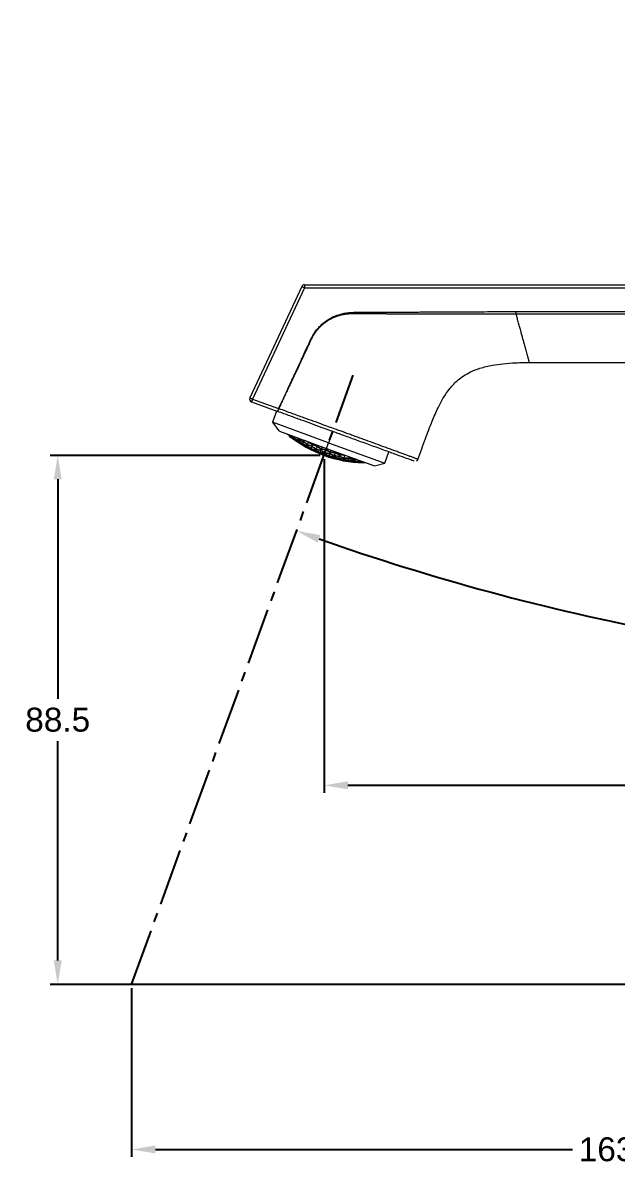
# Model space of a CAD drawing. Header units: millimetres. Extents: x 12315 to 13156, y -87 to 508.
# Drawn here: x 12732.5 to 12831.8, y 137.9 to 329 of the extents above; entities that cross this region are included whole.
import ezdxf

# ---------------------------------------------------------------- set-up
doc = ezdxf.new("R2010")
doc.units = ezdxf.units.MM
doc.linetypes.add('CENTER2', pattern=[28.575, 19.05, -3.175, 3.175, -3.175])
doc.layers.add('DIM_', color=5, linetype='Continuous', lineweight=9)
doc.styles.get("Standard").update_dxf_attribs({"font": 'arial.ttf'})
doc.dimstyles.new('사본(2) STANDARD', dxfattribs={"dimscale": 0, "dimtxt": 4, "dimasz": 4, "dimexe": 1.25, "dimexo": 0.625, "dimgap": 1.5, "dimtad": 3, "dimtih": 1, "dimtoh": 1, "dimdec": 1, "dimzin": 9, "dimdsep": 46, "dimtxsty": 'Standard', "dimcen": 2.5, "dimclrd": 5, "dimclre": 5, "dimclrt": 5, "dimadec": 0, "dimazin": 0, "dimtfac": 1, "dimtdec": 1, "dimtmove": 0, "dimatfit": 3, "dimfxl": 1.25, "dimtfill": 1, "dimtolj": 1, "dimtzin": 0, "dimarcsym": 0})

# ---------------------------------------------------------------- blocks, each defined once
blk = doc.blocks.new('*D4')
at = {"layer": 'Defpoints', "color": 0, "transparency": 16777216}
for p in [(12914.32, 328.96), (12787.79, 270.01), (12822.62, 230.74), (12750.71, 168.15), (12914.32, 158.15)]:
    blk.add_point(p, dxfattribs=at)
at = {"layer": 'DIM_', "color": 5, "lineweight": -2, "transparency": 16777216}
for start, end in [(250.5764, 259.2005), (260.7976, 269.4236)]:
    blk.add_arc((12914.32, 617.66), 397.63, start, end, dxfattribs=at)
at = {"layer": 'DIM_', "color": 5, "transparency": 16777216}
for points in [[(12781.86, 242.03), (12782.31, 243.28), (12778.32, 244)], [(12910.32, 220.71), (12910.32, 219.38), (12914.32, 220.02)]]:
    blk.add_solid(points, dxfattribs=at)
at = {"layer": 'DIM_', "color": 5, "transparency": 16777216, "insert": (12845.27, 226.07), "char_height": 4, "attachment_point": 5, "bg_fill": 3, "box_fill_scale": 1.1, "bg_fill_color": 256, "bg_fill_true_color": 13158600, "bg_fill_transparency": 0}
blk.add_mtext('\\A1;20°', dxfattribs=at)
blk = doc.blocks.new('*D5')
at = {"layer": 'Defpoints', "color": 0, "transparency": 16777216}
for p in [(12738.36, 256.62), (12782.91, 256.62), (12889.82, 168.15)]:
    blk.add_point(p, dxfattribs=at)
at = {"layer": 'DIM_', "color": 5, "lineweight": -2, "transparency": 16777216}
for p, q in [((12782.29, 256.62), (12737.11, 256.62)), ((12738.36, 252.62), (12738.36, 215.93)), ((12738.36, 172.15), (12738.36, 208.84)), ((12889.19, 168.15), (12737.11, 168.15))]:
    blk.add_line(p, q, dxfattribs=at)
at = {"layer": 'DIM_', "color": 5, "transparency": 16777216}
for points in [[(12737.7, 252.62), (12739.03, 252.62), (12738.36, 256.62)], [(12737.7, 172.15), (12739.03, 172.15), (12738.36, 168.15)]]:
    blk.add_solid(points, dxfattribs=at)
at = {"layer": 'DIM_', "color": 5, "transparency": 16777216, "insert": (12738.36, 212.39), "char_height": 4, "attachment_point": 5, "bg_fill": 3, "box_fill_scale": 1.1, "bg_fill_color": 256, "bg_fill_true_color": 13158600, "bg_fill_transparency": 0}
blk.add_mtext('\\A1;88.5', dxfattribs=at)
blk = doc.blocks.new('*D6')
at = {"layer": 'Defpoints', "color": 0, "transparency": 16777216}
for p in [(12782.91, 256.62), (12914.32, 256.62), (12914.32, 201.44)]:
    blk.add_point(p, dxfattribs=at)
at = {"layer": 'DIM_', "color": 5, "lineweight": -2, "transparency": 16777216}
for p, q in [((12782.91, 255.99), (12782.91, 200.19)), ((12914.32, 255.99), (12914.32, 200.19)), ((12786.91, 201.44), (12840.56, 201.44)), ((12910.32, 201.44), (12856.67, 201.44))]:
    blk.add_line(p, q, dxfattribs=at)
at = {"layer": 'DIM_', "color": 5, "transparency": 16777216}
for points in [[(12786.91, 202.11), (12786.91, 200.77), (12782.91, 201.44)], [(12910.32, 202.11), (12910.32, 200.77), (12914.32, 201.44)]]:
    blk.add_solid(points, dxfattribs=at)
at = {"layer": 'DIM_', "color": 5, "transparency": 16777216, "insert": (12848.62, 201.44), "char_height": 4, "attachment_point": 5, "bg_fill": 3, "box_fill_scale": 1.1, "bg_fill_color": 256, "bg_fill_true_color": 13158600, "bg_fill_transparency": 0}
blk.add_mtext('\\A1;131.4', dxfattribs=at)
blk = doc.blocks.new('*D7')
at = {"layer": 'Defpoints', "color": 0, "transparency": 16777216}
for p in [(12750.71, 168.15), (12914.32, 168.89), (12914.32, 140.54)]:
    blk.add_point(p, dxfattribs=at)
at = {"layer": 'DIM_', "color": 5, "lineweight": -2, "transparency": 16777216}
for p, q in [((12914.32, 168.26), (12914.32, 139.29)), ((12750.71, 167.53), (12750.71, 139.29)), ((12754.71, 140.54), (12824.46, 140.54)), ((12910.32, 140.54), (12840.57, 140.54))]:
    blk.add_line(p, q, dxfattribs=at)
at = {"layer": 'DIM_', "color": 5, "transparency": 16777216}
for points in [[(12754.71, 141.2), (12754.71, 139.87), (12750.71, 140.54)], [(12910.32, 141.2), (12910.32, 139.87), (12914.32, 140.54)]]:
    blk.add_solid(points, dxfattribs=at)
at = {"layer": 'DIM_', "color": 5, "transparency": 16777216, "insert": (12832.51, 140.54), "char_height": 4, "attachment_point": 5, "bg_fill": 3, "box_fill_scale": 1.1, "bg_fill_color": 256, "bg_fill_true_color": 13158600, "bg_fill_transparency": 0}
blk.add_mtext('\\A1;163.6', dxfattribs=at)

msp = doc.modelspace()

# ---------------------------------------------------------------- linework, layer by layer
at = {"linetype": 'Continuous', "lineweight": 18}
for p, q in [((12779.18, 284.86), (12770.5, 266.24)), ((12779.64, 285.15), (12914.32, 285.15)), ((12770.78, 265.56), (12775.16, 263.97)), ((12774.97, 264.04), (12774.28, 262.16)), ((12774.28, 262.16), (12775.35, 260.7)), ((12783.68, 258.74), (12774.28, 262.16)), ((12775.44, 260.67), (12775.35, 260.7)), ((12775.44, 260.67), (12783.34, 257.8)), ((12777.1, 259.85), (12777.12, 259.9)), ((12777.1, 259.85), (12777.12, 259.9)), ((12777.24, 260.02), (12777.18, 259.86)), ((12777.85, 259.55), (12777.81, 259.44)), ((12778, 259.74), (12777.92, 259.53)), ((12777.93, 259.35), (12777.98, 259.46)), ((12778.63, 259.1), (12778.55, 258.88)), ((12778.63, 259.33), (12778.57, 259.16)), ((12778.7, 259.08), (12778.76, 259.25)), ((12778.76, 259.46), (12778.71, 259.32)), ((12779.24, 258.62), (12779.2, 258.52)), ((12779.43, 258.94), (12779.31, 258.6)), ((12779.33, 258.44), (12779.37, 258.55)), ((12779.46, 259.23), (12779.38, 259.01)), ((12779.51, 258.93), (12779.59, 259.16)), ((12780.04, 258.24), (12779.96, 258.02)), ((12780.04, 258.46), (12779.98, 258.3)), ((12780.28, 258.91), (12780.12, 258.46)), ((12780.12, 258.23), (12780.18, 258.39)), ((12780.87, 258.14), (12780.75, 257.81)), ((12780.89, 258.43), (12780.81, 258.21)), ((12780.95, 258.13), (12781.03, 258.36)), ((12781.06, 258.63), (12780.99, 258.42)), ((12781.75, 258.16), (12781.58, 257.72)), ((12781.75, 258.38), (12781.7, 258.23)), ((12781.83, 258.17), (12781.89, 258.33)), ((12782.58, 258.07), (12782.46, 257.75)), ((12783.68, 258.74), (12793.08, 255.32)), ((12780.67, 257.82), (12780.63, 257.71)), ((12780.77, 257.65), (12780.81, 257.76)), ((12781.5, 257.51), (12781.42, 257.29)), ((12781.5, 257.72), (12781.44, 257.56)), ((12781.58, 257.49), (12781.64, 257.66)), ((12782.15, 257.14), (12782.11, 257.04)), ((12782.35, 257.46), (12782.23, 257.13)), ((12782.26, 256.98), (12782.3, 257.08)), ((12782.38, 257.74), (12782.3, 257.52)), ((12782.43, 257.46), (12782.51, 257.68)), ((12783.01, 256.89), (12782.93, 256.67)), ((12783.01, 257.1), (12782.95, 256.93)), ((12783.24, 257.54), (12783.08, 257.1)), ((12783.08, 256.88), (12783.14, 257.05)), ((12783.27, 257.82), (12783.19, 257.61)), ((12783.33, 257.56), (12783.41, 257.77)), ((12783.34, 257.8), (12791.33, 254.89)), ((12783.68, 256.58), (12783.64, 256.47)), ((12783.87, 256.91), (12783.75, 256.58)), ((12783.79, 256.43), (12783.83, 256.53)), ((12783.89, 257.18), (12783.81, 256.96)), ((12783.96, 256.91), (12784.04, 257.14)), ((12784.1, 257.52), (12783.98, 257.19)), ((12784.56, 256.39), (12784.48, 256.17)), ((12784.54, 256.6), (12784.49, 256.44)), ((12784.79, 257.05), (12784.63, 256.61)), ((12784.64, 256.39), (12784.7, 256.56)), ((12784.79, 257.27), (12784.73, 257.11)), ((12784.88, 257.07), (12784.93, 257.22)), ((12785.25, 256.14), (12785.21, 256.03)), ((12785.45, 256.47), (12785.33, 256.14)), ((12785.36, 255.99), (12785.4, 256.1)), ((12785.46, 256.74), (12785.38, 256.52)), ((12785.54, 256.48), (12785.62, 256.71)), ((12785.62, 256.97), (12785.55, 256.76)), ((12786.15, 256.02), (12786.07, 255.8)), ((12786.15, 256.22), (12786.09, 256.05)), ((12786.39, 256.68), (12786.23, 256.23)), ((12786.23, 256.02), (12786.29, 256.19)), ((12787.07, 256.16), (12786.95, 255.83)), ((12787.09, 256.43), (12787, 256.2)), ((12787.15, 256.18), (12787.24, 256.4)), ((12787.92, 256.13), (12787.87, 255.98)), ((12793.08, 255.32), (12793.76, 257.2)), ((12786.86, 255.82), (12786.82, 255.71)), ((12786.97, 255.69), (12787.01, 255.8)), ((12787.78, 255.77), (12787.7, 255.54)), ((12787.78, 255.96), (12787.72, 255.8)), ((12787.87, 255.78), (12787.93, 255.95)), ((12788.51, 255.63), (12788.47, 255.51)), ((12788.68, 255.85), (12788.6, 255.64)), ((12788.63, 255.5), (12788.67, 255.61)), ((12789.44, 255.58), (12789.38, 255.42)), ((12789.46, 255.41), (12789.44, 255.36)), ((12791.33, 254.89), (12793.08, 255.32))]:
    msp.add_line(p, q, dxfattribs=at)
at = {"linetype": 'Continuous', "lineweight": 13}
for p, q in [((12779.63, 284.65), (12770.95, 266.03)), ((12779.63, 284.65), (12914.32, 284.65)), ((12815.03, 280.29), (12872.5, 280.29)), ((12770.95, 266.03), (12775.32, 264.44)), ((12784.37, 260.62), (12783.68, 258.74)), ((12783.34, 257.8), (12783.68, 258.74))]:
    msp.add_line(p, q, dxfattribs=at)
at = {"color": 1, "linetype": 'CENTER2', "ltscale": 0.5}
msp.add_line((12750.71, 168.15), (12787.79, 270.01), dxfattribs=at)
at = {"linetype": 'Continuous', "lineweight": 18}
for centre, radius, start, end in [((12779.64, 284.65), 0.5, 90, 155), ((12770.95, 266.03), 0.5, 155, 250), ((12790.11, 276.39), 21.04, 231.8211, 268.1844), ((12790.11, 276.39), 20.99, 231.7733, 232.7598), ((12790.11, 276.39), 20.99, 235.7953, 237.3451), ((12790.11, 276.39), 20.99, 240.3234, 241.8493), ((12790.11, 276.39), 20.99, 244.7912, 246.2652), ((12790.11, 276.39), 20.99, 249.2652, 250.7348), ((12790.11, 276.39), 20.99, 253.7348, 255.2088), ((12790.11, 276.39), 20.99, 258.1507, 259.6489), ((12790.11, 276.39), 20.99, 262.6549, 264.1766), ((12790.11, 276.39), 20.99, 267.2402, 268.2322)]:
    msp.add_arc(centre, radius, start, end, dxfattribs=at)
at = {"linetype": 'Continuous', "lineweight": 13}
for centre, major_axis, ratio, start_param, end_param in [((12779.64, 284.65), (-0.453, 0.211), 0.002877, 0, 1.564627), ((12779.64, 284.65), (0, -0.5), 0.006807, 3.141593, 4.712389), ((12770.95, 266.03), (0.453, -0.211), 0.002877, 3.141593, 4.70622), ((12770.95, 266.03), (-0.171, -0.47), 0.006396, 4.714717, 6.283185), ((12775.33, 264.44), (0.171, 0.47), 0.006396, 1.573125, 3.141592)]:
    msp.add_ellipse(centre, major_axis=major_axis, ratio=ratio, start_param=start_param, end_param=end_param, dxfattribs=at)
at = {"linetype": 'Continuous', "lineweight": 18}
for centre, major_axis, ratio, start_param, end_param in [((12775.33, 264.44), (-0.171, -0.47), 0.090479, 6.283183, 7.843309), ((12775.33, 264.44), (0.453, -0.211), 0.002869, 4.706243, 4.803598), ((12789.31, 276.68), (7.19, 19.74), 0.866025, 2.798859, 2.821821), ((12789.31, 276.68), (7.19, 19.74), 0.866025, 2.798826, 2.821847), ((12789.38, 276.66), (-7.19, -19.75), 0.866025, 5.938953, 5.963414), ((12787.78, 277.24), (7.01, 19.25), 0.866025, 2.912943, 2.955344), ((12790.07, 276.4), (7.21, 19.81), 0.866025, 2.789928, 2.822713), ((12790.14, 276.38), (-7.21, -19.81), 0.866025, 5.931519, 5.964482), ((12787.85, 277.21), (-7.02, -19.29), 0.866025, 6.066539, 6.097264), ((12789.69, 276.54), (7.2, 19.79), 0.866025, 2.850053, 2.88055), ((12787.4, 277.37), (6.93, 19.05), 0.866025, 2.981087, 3.023423), ((12789.76, 276.52), (-7.2, -19.79), 0.866025, 5.991868, 6.033747), ((12787.47, 277.35), (-6.95, -19.09), 0.866025, 6.12295, 6.165196), ((12790.83, 276.13), (7.19, 19.75), 0.866025, 2.797322, 2.822003), ((12790.9, 276.1), (-7.19, -19.74), 0.866025, 5.940451, 5.963414), ((12788.17, 277.1), (7.07, 19.42), 0.866025, 2.984092, 3.02561), ((12790.45, 276.27), (7.2, 19.79), 0.866025, 2.850281, 2.892158), ((12790.52, 276.24), (-7.2, -19.79), 0.866025, 5.991791, 6.033682), ((12787.02, 277.51), (6.85, 18.82), 0.866025, 3.049816, 3.092366), ((12787.09, 277.49), (-6.87, -18.87), 0.866025, 6.191566, 6.234013), ((12788.23, 277.07), (-7.08, -19.45), 0.866025, 6.137393, 6.167503), ((12790.07, 276.4), (7.21, 19.81), 0.866025, 2.919248, 2.949204), ((12787.78, 277.24), (7.01, 19.25), 0.866025, 3.051822, 3.093411), ((12790.14, 276.38), (-7.21, -19.81), 0.866025, 6.060981, 6.102147), ((12787.85, 277.21), (-7.02, -19.29), 0.866025, 6.193571, 6.235087), ((12791.21, 275.99), (7.16, 19.68), 0.866025, 2.848575, 2.890709), ((12791.29, 275.96), (-7.16, -19.66), 0.866025, 5.989552, 6.031731), ((12786.71, 277.63), (-6.77, -18.6), 0.866025, 6.261713, 6.304658), ((12788.55, 276.96), (7.12, 19.56), 0.866025, 3.053226, 3.094163), ((12790.83, 276.13), (7.19, 19.75), 0.866025, 2.918782, 2.960063), ((12787.4, 277.38), (6.93, 19.05), 0.866025, 3.120627, 3.162559), ((12790.91, 276.1), (-7.19, -19.74), 0.866025, 6.059903, 6.101213), ((12787.47, 277.35), (-6.95, -19.09), 0.866025, 6.262263, 6.304108), ((12791.98, 275.71), (7.08, 19.45), 0.866025, 2.844597, 2.887282), ((12792.05, 275.68), (-7.07, -19.42), 0.866025, 5.986562, 6.029303), ((12791.6, 275.85), (7.13, 19.58), 0.866025, 2.916439, 2.958104), ((12791.67, 275.82), (-7.12, -19.56), 0.866025, 6.058169, 6.099879), ((12787.02, 277.51), (6.85, 18.82), 0.866025, 3.190937, 3.233487), ((12787.09, 277.49), (-6.87, -18.86), 0.866025, 0.049032, 0.091482), ((12792.36, 275.57), (7.02, 19.29), 0.866025, 2.913347, 2.955672), ((12792.43, 275.54), (-7.01, -19.25), 0.866025, 6.054536, 6.096937), ((12788.61, 276.93), (-7.13, -19.58), 0.866025, 6.206236, 6.235946), ((12790.45, 276.26), (7.2, 19.79), 0.866025, 2.987025, 3.016646), ((12788.16, 277.1), (7.07, 19.42), 0.866025, 3.121025, 3.16216), ((12790.53, 276.24), (-7.2, -19.79), 0.866025, 6.12838, 6.169116), ((12788.23, 277.07), (-7.08, -19.45), 0.866025, 6.262647, 6.303724), ((12788.92, 276.82), (7.16, 19.66), 0.866025, 3.121281, 3.161905), ((12791.22, 275.99), (7.16, 19.68), 0.866025, 2.985936, 3.026898), ((12787.78, 277.24), (7.01, 19.25), 0.866025, 3.189636, 3.231227), ((12791.29, 275.96), (-7.16, -19.66), 0.866025, 6.127785, 6.16878), ((12787.85, 277.21), (-7.02, -19.29), 0.866025, 0.04796, 0.089478), ((12788.99, 276.8), (-7.16, -19.68), 0.866025, 6.273213, 6.30348), ((12790.84, 276.12), (7.19, 19.75), 0.866025, 3.05385, 3.084086), ((12788.54, 276.96), (7.12, 19.56), 0.866025, 3.188885, 3.229823), ((12790.91, 276.1), (-7.19, -19.74), 0.866025, 6.195776, 6.236332), ((12788.61, 276.93), (-7.13, -19.58), 0.866025, 0.04724, 0.088131), ((12791.98, 275.71), (7.08, 19.45), 0.866025, 2.984451, 3.02591), ((12792.05, 275.68), (-7.07, -19.42), 0.866025, 6.125684, 6.167202), ((12787.4, 277.38), (6.93, 19.05), 0.866025, 3.259692, 3.30203), ((12787.47, 277.35), (-6.95, -19.09), 0.866025, 0.117568, 0.159815), ((12789.31, 276.68), (7.19, 19.74), 0.866025, 3.188446, 3.229002), ((12791.6, 275.85), (7.13, 19.58), 0.866025, 3.053461, 3.094353), ((12788.16, 277.1), (7.07, 19.42), 0.866025, 3.257159, 3.298677), ((12791.67, 275.82), (-7.12, -19.56), 0.866025, 6.194819, 6.235755), ((12788.23, 277.07), (-7.08, -19.45), 0.866025, 0.115401, 0.156859), ((12789.38, 276.66), (-7.19, -19.75), 0.866025, 0.057507, 0.087743), ((12792.74, 275.43), (6.95, 19.09), 0.866025, 2.981357, 3.023604), ((12792.81, 275.41), (-6.93, -19.05), 0.866025, 6.12268, 6.165015), ((12791.22, 275.98), (7.16, 19.68), 0.866025, 3.121298, 3.151565), ((12788.93, 276.82), (7.16, 19.66), 0.866025, 3.25572, 3.296713), ((12791.29, 275.96), (-7.16, -19.66), 0.866025, 6.262873, 6.303497), ((12789, 276.8), (-7.16, -19.68), 0.866025, 0.114694, 0.155656), ((12792.36, 275.57), (7.02, 19.29), 0.866025, 3.051979, 3.093494), ((12792.43, 275.55), (-7.01, -19.25), 0.866025, 6.193415, 6.235003), ((12787.78, 277.24), (7.01, 19.25), 0.866025, 3.327584, 3.369982), ((12787.85, 277.21), (-7.02, -19.29), 0.866025, 0.185635, 0.227957), ((12789.69, 276.54), (7.2, 19.79), 0.866025, 3.255662, 3.296398), ((12791.98, 275.71), (7.08, 19.45), 0.866025, 3.121054, 3.162131), ((12788.54, 276.96), (7.12, 19.56), 0.866025, 3.324617, 3.366325), ((12792.05, 275.68), (-7.07, -19.42), 0.866025, 6.262618, 6.303753), ((12788.61, 276.93), (-7.13, -19.58), 0.866025, 0.183489, 0.225154), ((12789.76, 276.52), (-7.2, -19.79), 0.866025, 0.124947, 0.154568), ((12793.12, 275.29), (6.87, 18.87), 0.866025, 3.049974, 3.09242), ((12793.19, 275.27), (-6.85, -18.82), 0.866025, 6.191409, 6.233959), ((12789.31, 276.68), (7.19, 19.74), 0.866025, 3.323565, 3.364875), ((12789.38, 276.66), (-7.19, -19.75), 0.866025, 0.181672, 0.222955), ((12792.75, 275.43), (6.95, 19.09), 0.866025, 3.12067, 3.162515), ((12792.82, 275.4), (-6.93, -19.05), 0.866025, 6.262219, 6.304151), ((12788.16, 277.1), (7.07, 19.42), 0.866025, 3.395614, 3.438357), ((12788.23, 277.07), (-7.08, -19.45), 0.866025, 0.25431, 0.296996), ((12792.36, 275.57), (7.02, 19.29), 0.866025, 3.189553, 3.231071), ((12788.93, 276.82), (7.16, 19.66), 0.866025, 3.393047, 3.435226), ((12792.43, 275.54), (-7.01, -19.25), 0.866025, 0.048044, 0.089634), ((12789, 276.79), (-7.16, -19.68), 0.866025, 0.251032, 0.29317), ((12793.51, 275.15), (6.77, 18.6), 0.866025, 3.12012, 3.163065), ((12793.12, 275.29), (6.87, 18.86), 0.866025, 3.190625, 3.233075), ((12793.19, 275.27), (-6.85, -18.82), 0.866025, 0.049345, 0.091894), ((12791.6, 275.85), (7.13, 19.58), 0.866025, 3.188832, 3.218542), ((12791.67, 275.82), (-7.12, -19.56), 0.866025, 0.047293, 0.088231), ((12790.07, 276.4), (7.21, 19.81), 0.866025, 3.32277, 3.363938), ((12790.14, 276.38), (-7.21, -19.81), 0.866025, 0.19197, 0.222205), ((12791.98, 275.71), (7.08, 19.45), 0.866025, 3.256994, 3.287385), ((12789.69, 276.54), (7.2, 19.79), 0.866025, 3.39124, 3.433133), ((12792.05, 275.68), (-7.07, -19.42), 0.866025, 0.115567, 0.157084), ((12789.76, 276.52), (-7.2, -19.79), 0.866025, 0.249439, 0.291317), ((12790.45, 276.27), (7.2, 19.79), 0.866025, 3.391027, 3.432905), ((12792.74, 275.43), (6.95, 19.09), 0.866025, 3.25916, 3.301407), ((12789.31, 276.68), (7.19, 19.74), 0.866025, 3.461338, 3.484359), ((12792.81, 275.41), (-6.93, -19.05), 0.866025, 0.118099, 0.160437), ((12789.38, 276.66), (-7.19, -19.75), 0.866025, 0.319771, 0.344233), ((12790.52, 276.24), (-7.2, -19.79), 0.866025, 0.260615, 0.291394), ((12792.36, 275.57), (7.02, 19.29), 0.866025, 3.327228, 3.358239), ((12790.07, 276.4), (7.21, 19.81), 0.866025, 3.460473, 3.493257), ((12792.43, 275.54), (-7.01, -19.25), 0.866025, 0.185991, 0.22839), ((12790.14, 276.38), (-7.21, -19.81), 0.866025, 0.318703, 0.351666), ((12790.83, 276.13), (7.19, 19.75), 0.866025, 3.461182, 3.485864), ((12790.9, 276.1), (-7.19, -19.74), 0.866025, 0.319772, 0.342734)]:
    msp.add_ellipse(centre, major_axis=major_axis, ratio=ratio, start_param=start_param, end_param=end_param, dxfattribs=at)
for points, degree in [([(12775.32, 264.44), (12775.53, 264.88), (12775.95, 265.77), (12776.62, 267.23), (12777.25, 268.59), (12777.82, 269.8), (12778.32, 270.87), (12778.76, 271.83), (12779.16, 272.71), (12779.53, 273.5), (12779.87, 274.21), (12780.16, 274.85), (12780.42, 275.42), (12780.67, 275.96), (12780.94, 276.52), (12781.31, 277.13), (12781.78, 277.76), (12782.3, 278.31), (12782.81, 278.78), (12783.32, 279.16), (12783.81, 279.47), (12784.28, 279.72), (12784.72, 279.93), (12785.14, 280.09), (12785.53, 280.21), (12785.9, 280.32), (12786.28, 280.4), (12786.66, 280.47), (12787.05, 280.51), (12787.44, 280.54), (12787.81, 280.55), (12788.2, 280.55), (12788.62, 280.55), (12789.06, 280.55), (12789.54, 280.55), (12790.06, 280.56), (12790.64, 280.56), (12791.27, 280.56), (12791.96, 280.57), (12792.71, 280.57), (12793.52, 280.57), (12794.4, 280.58), (12795.35, 280.58), (12796.37, 280.59), (12797.48, 280.6), (12798.68, 280.6), (12799.97, 280.61), (12801.36, 280.62), (12802.86, 280.62), (12804.5, 280.63), (12806.26, 280.64), (12808.18, 280.65), (12810.26, 280.66), (12812.49, 280.66), (12814.16, 280.67), (12815.03, 280.67)], 3), ([(12817.27, 272.15), (12865.34, 272.15)], 1)]:
    msp.add_open_spline(points, degree=degree, dxfattribs=at)
at = {"linetype": 'Continuous', "lineweight": 13}
for points, knots in [([(12775.37, 264.42), (12775.43, 264.56), (12775.56, 264.83), (12775.76, 265.25), (12775.95, 265.66), (12776.14, 266.06), (12776.32, 266.46), (12776.51, 266.86), (12776.69, 267.25), (12776.87, 267.63), (12777.05, 268.01), (12777.22, 268.39), (12777.4, 268.76), (12777.57, 269.13), (12777.74, 269.49), (12777.91, 269.84), (12778.07, 270.19), (12778.24, 270.54), (12778.4, 270.88), (12778.56, 271.22), (12778.71, 271.56), (12778.87, 271.89), (12779.02, 272.21), (12779.16, 272.53), (12779.31, 272.85), (12779.45, 273.16), (12779.6, 273.46), (12779.74, 273.76), (12779.88, 274.05), (12780.02, 274.34), (12780.15, 274.63), (12780.28, 274.91), (12780.41, 275.19), (12780.53, 275.46), (12780.66, 275.73), (12780.78, 275.99), (12780.91, 276.25), (12781.04, 276.49), (12781.17, 276.73), (12781.31, 276.96), (12781.46, 277.17), (12781.61, 277.38), (12781.77, 277.58), (12781.93, 277.77), (12782.09, 277.95), (12782.25, 278.12), (12782.41, 278.28), (12782.58, 278.43), (12782.75, 278.58), (12782.91, 278.71), (12783.08, 278.84), (12783.24, 278.97), (12783.41, 279.08), (12783.57, 279.19), (12783.73, 279.29), (12783.89, 279.38), (12784.04, 279.46), (12784.2, 279.54), (12784.35, 279.62), (12784.5, 279.69), (12784.64, 279.75), (12784.78, 279.81), (12784.92, 279.86), (12785.05, 279.91), (12785.18, 279.96), (12785.31, 280), (12785.43, 280.04), (12785.55, 280.07), (12785.66, 280.1), (12785.77, 280.13), (12785.87, 280.16), (12785.97, 280.18), (12786.06, 280.2), (12786.15, 280.22), (12786.24, 280.23), (12786.32, 280.25), (12786.39, 280.26), (12786.46, 280.27), (12786.52, 280.28), (12786.58, 280.29), (12786.64, 280.29), (12786.69, 280.3), (12786.73, 280.3), (12786.77, 280.31), (12786.8, 280.31), (12786.83, 280.31), (12786.85, 280.32), (12786.94, 280.32), (12787.09, 280.33), (12787.3, 280.34), (12787.52, 280.35), (12787.73, 280.35), (12787.95, 280.35), (12788.16, 280.34), (12788.38, 280.34), (12788.59, 280.34), (12788.81, 280.34), (12789.03, 280.34), (12789.24, 280.34), (12789.46, 280.34), (12789.68, 280.34), (12789.89, 280.34), (12790.11, 280.34), (12790.33, 280.34), (12790.54, 280.33), (12790.76, 280.33), (12790.98, 280.33), (12791.19, 280.33), (12791.41, 280.33), (12791.63, 280.33), (12791.84, 280.33), (12792.06, 280.33), (12792.28, 280.33), (12792.5, 280.33), (12792.71, 280.33), (12792.93, 280.33), (12793.15, 280.33), (12793.36, 280.32), (12793.58, 280.32), (12793.8, 280.32), (12794.01, 280.32), (12794.23, 280.32), (12794.45, 280.32), (12794.66, 280.32), (12794.88, 280.32), (12795.1, 280.32), (12795.31, 280.32), (12795.53, 280.32), (12795.75, 280.32), (12795.96, 280.32), (12796.18, 280.32), (12796.4, 280.32), (12796.61, 280.31), (12796.83, 280.31), (12797.05, 280.31), (12797.26, 280.31), (12797.48, 280.31), (12797.7, 280.31), (12797.91, 280.31), (12798.13, 280.31), (12798.35, 280.31), (12798.56, 280.31), (12798.78, 280.31), (12799, 280.31), (12799.21, 280.31), (12799.43, 280.31), (12799.65, 280.31), (12799.86, 280.31), (12800.08, 280.3), (12800.3, 280.3), (12800.51, 280.3), (12800.73, 280.3), (12800.95, 280.3), (12801.16, 280.3), (12801.38, 280.3), (12801.6, 280.3), (12801.81, 280.3), (12802.03, 280.3), (12802.25, 280.3), (12802.46, 280.3), (12802.68, 280.3), (12802.9, 280.3), (12803.11, 280.3), (12803.33, 280.3), (12803.55, 280.3), (12803.76, 280.3), (12803.98, 280.3), (12804.2, 280.3), (12804.41, 280.3), (12804.63, 280.3), (12804.85, 280.3), (12805.06, 280.3), (12805.28, 280.3), (12805.5, 280.3), (12805.71, 280.3), (12805.93, 280.3), (12806.15, 280.3), (12806.36, 280.3), (12806.58, 280.3), (12806.8, 280.3), (12807.01, 280.29), (12807.23, 280.29), (12807.45, 280.29), (12807.66, 280.29), (12807.88, 280.29), (12808.1, 280.29), (12808.31, 280.29), (12808.53, 280.29), (12808.75, 280.29), (12808.96, 280.29), (12809.18, 280.29), (12809.4, 280.29), (12809.61, 280.29), (12809.83, 280.29), (12810.05, 280.29), (12810.26, 280.29), (12810.48, 280.29), (12810.7, 280.29), (12810.91, 280.29), (12811.13, 280.29), (12811.35, 280.29), (12811.56, 280.29), (12811.78, 280.29), (12812, 280.29), (12812.21, 280.29), (12812.43, 280.29), (12812.65, 280.29), (12812.86, 280.29), (12813.08, 280.29), (12813.3, 280.29), (12813.51, 280.29), (12813.73, 280.29), (12813.95, 280.29), (12814.16, 280.29), (12814.38, 280.29), (12814.6, 280.29), (12814.81, 280.29), (12814.96, 280.29), (12815.03, 280.29)], [0, 0, 0, 0, 0.009473, 0.01884, 0.0281, 0.037253, 0.046299, 0.055239, 0.064071, 0.072796, 0.081414, 0.089925, 0.098329, 0.106626, 0.114817, 0.1229, 0.130878, 0.138748, 0.146513, 0.154171, 0.161722, 0.169166, 0.176502, 0.183731, 0.190851, 0.197863, 0.204768, 0.211567, 0.218262, 0.224852, 0.231338, 0.237718, 0.243989, 0.250148, 0.256192, 0.26212, 0.267932, 0.273631, 0.279218, 0.284695, 0.290066, 0.29533, 0.300488, 0.30554, 0.310487, 0.315327, 0.32006, 0.324687, 0.329207, 0.333619, 0.337925, 0.342124, 0.346216, 0.350201, 0.354079, 0.357851, 0.361516, 0.365074, 0.368527, 0.371873, 0.375113, 0.378247, 0.381275, 0.384197, 0.387014, 0.389724, 0.392328, 0.394826, 0.397218, 0.399503, 0.401682, 0.403755, 0.405721, 0.407582, 0.409336, 0.410984, 0.412526, 0.413962, 0.415293, 0.416518, 0.417638, 0.418652, 0.41956, 0.420364, 0.421062, 0.421654, 0.422142, 0.422524, 0.426901, 0.431281, 0.435668, 0.440067, 0.44448, 0.448908, 0.453347, 0.457793, 0.46224, 0.466688, 0.471135, 0.475582, 0.480027, 0.484472, 0.488917, 0.493361, 0.497804, 0.502248, 0.506691, 0.511135, 0.515578, 0.520023, 0.524467, 0.528912, 0.533357, 0.537802, 0.542247, 0.546692, 0.551137, 0.555581, 0.560026, 0.56447, 0.568915, 0.573359, 0.577803, 0.582247, 0.586691, 0.591135, 0.595579, 0.600023, 0.604467, 0.608912, 0.613356, 0.6178, 0.622244, 0.626689, 0.631133, 0.635578, 0.640022, 0.644466, 0.648911, 0.653355, 0.6578, 0.662245, 0.666689, 0.671134, 0.675578, 0.680023, 0.684467, 0.688912, 0.693356, 0.6978, 0.702245, 0.706689, 0.711134, 0.715578, 0.720022, 0.724467, 0.728911, 0.733355, 0.737799, 0.742244, 0.746688, 0.751132, 0.755576, 0.76002, 0.764464, 0.768908, 0.773352, 0.777797, 0.782241, 0.786685, 0.791129, 0.795573, 0.800017, 0.804461, 0.808905, 0.813349, 0.817793, 0.822237, 0.826681, 0.831125, 0.83557, 0.840014, 0.844458, 0.848902, 0.853346, 0.85779, 0.862234, 0.866678, 0.871122, 0.875567, 0.880011, 0.884455, 0.888899, 0.893343, 0.897787, 0.902231, 0.906675, 0.91112, 0.915564, 0.920008, 0.924452, 0.928896, 0.93334, 0.937784, 0.942228, 0.946672, 0.951116, 0.95556, 0.960004, 0.964448, 0.968892, 0.973336, 0.97778, 0.982224, 0.986668, 0.991112, 0.995556, 1, 1, 1, 1]), ([(12815.03, 280.29), (12815.03, 280.29), (12815.03, 280.3), (12815.03, 280.31), (12815.03, 280.31), (12815.03, 280.32), (12815.03, 280.33), (12815.03, 280.34), (12815.03, 280.35), (12815.03, 280.36), (12815.04, 280.36), (12815.04, 280.37), (12815.04, 280.38), (12815.04, 280.39), (12815.04, 280.4), (12815.04, 280.41), (12815.04, 280.42), (12815.04, 280.43), (12815.04, 280.44), (12815.04, 280.45), (12815.04, 280.46), (12815.04, 280.48), (12815.04, 280.49), (12815.04, 280.51), (12815.04, 280.53), (12815.04, 280.55), (12815.04, 280.57), (12815.04, 280.59), (12815.04, 280.61), (12815.03, 280.63), (12815.03, 280.65), (12815.03, 280.66), (12815.03, 280.67)], [0, 0, 0, 0, 0.026169, 0.052389, 0.078654, 0.104959, 0.131295, 0.157657, 0.184037, 0.210429, 0.236826, 0.263221, 0.289607, 0.315978, 0.342326, 0.368645, 0.394929, 0.421169, 0.44736, 0.473496, 0.499569, 0.539365, 0.58042, 0.622704, 0.666182, 0.710815, 0.756559, 0.803363, 0.851172, 0.899926, 0.949559, 1, 1, 1, 1])]:
    msp.add_open_spline(points, degree=3, knots=knots, dxfattribs=at)
for points in [[(12815.03, 280.67), (12824.33, 280.67), (12843.21, 280.67), (12862.64, 280.67), (12872.5, 280.67)], [(12817.27, 272.15), (12817.27, 272.15), (12817.27, 272.17), (12817.26, 272.21)]]:
    msp.add_open_spline(points, degree=3, dxfattribs=at)
at = {"linetype": 'Continuous', "lineweight": 18}
for points, knots in [([(12817.26, 272.21), (12817.24, 272.26), (12817.22, 272.36), (12817.16, 272.56), (12817.14, 272.64), (12817.09, 272.81), (12817.07, 272.91), (12817.01, 273.12), (12816.97, 273.24), (12816.91, 273.49), (12816.87, 273.63), (12816.79, 273.92), (12816.75, 274.08), (12816.65, 274.41), (12816.61, 274.59), (12816.51, 274.95), (12816.45, 275.14), (12816.35, 275.54), (12816.29, 275.74), (12816.17, 276.17), (12816.11, 276.39), (12815.99, 276.83), (12815.93, 277.06), (12815.8, 277.53), (12815.73, 277.77), (12815.6, 278.26), (12815.53, 278.5), (12815.39, 279), (12815.32, 279.26), (12815.18, 279.77), (12815.1, 280.03), (12815.03, 280.29)], [0, 0, 0, 0, 0.125, 0.125, 0.1875, 0.1875, 0.25, 0.25, 0.3125, 0.3125, 0.375, 0.375, 0.4375, 0.4375, 0.5, 0.5, 0.5625, 0.5625, 0.625, 0.625, 0.6875, 0.6875, 0.75, 0.75, 0.8125, 0.8125, 0.875, 0.875, 0.9375, 0.9375, 1, 1, 1, 1]), ([(12798.63, 255.96), (12799.04, 257.12), (12799.82, 259.25), (12800.9, 262.15), (12801.9, 264.47), (12802.87, 266.3), (12803.96, 267.89), (12805.1, 269.08), (12806.31, 269.98), (12807.51, 270.65), (12809.13, 271.28), (12810.95, 271.7), (12812.94, 271.98), (12815.1, 272.13), (12816.66, 272.16), (12817.52, 272.15)], [0, 0, 0, 0, 0.132581, 0.245338, 0.333415, 0.404855, 0.468523, 0.541539, 0.58125, 0.629896, 0.690321, 0.767236, 0.83096, 0.907544, 1, 1, 1, 1]), ([(12797.99, 255.66), (12797.99, 255.66), (12797.97, 255.67), (12797.71, 255.76), (12796.82, 256.08), (12795.32, 256.63), (12793.24, 257.39), (12790.9, 258.24), (12788.62, 259.07), (12786.48, 259.85), (12784.47, 260.58), (12782.6, 261.26), (12780.84, 261.9), (12779.1, 262.53), (12777.25, 263.21), (12775.87, 263.71), (12775.16, 263.97)], [0, 0, 0, 0, 0.016253, 0.091926, 0.167599, 0.243271, 0.318944, 0.394617, 0.47029, 0.545963, 0.621636, 0.697309, 0.772981, 0.848654, 0.924327, 1, 1, 1, 1]), ([(12798.63, 255.96), (12798.63, 255.96), (12798.63, 255.96), (12798.62, 255.96), (12798.6, 255.97), (12798.54, 255.99), (12798.49, 256.01), (12798.37, 256.05), (12798.29, 256.08), (12798.15, 256.14), (12798.1, 256.16), (12798.01, 256.19), (12797.97, 256.2), (12797.91, 256.22), (12797.88, 256.23), (12797.87, 256.24), (12797.86, 256.24), (12797.86, 256.24), (12797.86, 256.24), (12797.86, 256.24), (12797.72, 256.29), (12797.57, 256.35), (12797.25, 256.47), (12797.07, 256.53), (12796.7, 256.67), (12796.31, 256.81), (12795.87, 256.97), (12795.43, 257.14), (12795.2, 257.22), (12794.72, 257.4), (12794.24, 257.57), (12793.73, 257.76), (12793.22, 257.94), (12792.96, 258.04), (12792.18, 258.32), (12791.64, 258.52), (12790.57, 258.91), (12790.04, 259.1), (12789.23, 259.4), (12788.97, 259.49), (12788.43, 259.69), (12788.17, 259.78), (12787.64, 259.97), (12787.38, 260.07), (12786.99, 260.21), (12786.79, 260.28), (12786.56, 260.36), (12786.45, 260.41), (12786.4, 260.43), (12786.37, 260.44), (12786.35, 260.44), (12786.35, 260.44), (12786.34, 260.45), (12786.34, 260.45), (12786.34, 260.45), (12786.34, 260.45), (12786.34, 260.45), (12786.34, 260.45), (12786.34, 260.45), (12786.19, 260.5), (12786, 260.57), (12785.55, 260.73), (12785.28, 260.83), (12784.68, 261.05), (12784.34, 261.17), (12783.59, 261.44), (12783.18, 261.59), (12782.27, 261.92), (12781.78, 262.1), (12780.71, 262.48), (12780.14, 262.69), (12778.91, 263.14), (12778.26, 263.37), (12776.87, 263.87), (12776.14, 264.14), (12775.37, 264.42)], [0, 0, 0, 0, 0.009155, 0.009155, 0.036678, 0.036678, 0.064202, 0.064202, 0.091725, 0.091725, 0.105487, 0.105487, 0.112368, 0.115808, 0.117529, 0.118389, 0.118819, 0.119034, 0.119034, 0.119249, 0.119249, 0.146772, 0.146772, 0.174296, 0.174296, 0.201819, 0.229343, 0.229343, 0.256866, 0.256866, 0.28439, 0.311913, 0.311913, 0.339437, 0.339437, 0.394484, 0.394484, 0.449531, 0.449531, 0.477054, 0.477054, 0.504577, 0.504577, 0.532101, 0.532101, 0.545863, 0.552744, 0.556184, 0.557904, 0.558764, 0.559194, 0.559409, 0.559517, 0.559571, 0.559598, 0.559611, 0.559618, 0.559618, 0.559624, 0.559624, 0.614671, 0.614671, 0.669718, 0.669718, 0.724765, 0.724765, 0.779812, 0.779812, 0.834859, 0.834859, 0.889906, 0.889906, 0.944953, 0.944953, 1, 1, 1, 1]), ([(12798.38, 255.68), (12798.42, 255.69), (12798.47, 255.73), (12798.57, 255.83), (12798.62, 255.92), (12798.64, 255.98)], [0, 0, 0, 0, 0.264408, 0.522837, 1, 1, 1, 1])]:
    msp.add_open_spline(points, degree=3, knots=knots, dxfattribs=at)

# ---------------------------------------------------------------- next in the draw order: dimensions: what is measured, and where the dimension line sits
at = {"layer": 'DIM_'}
dim = msp.add_angular_dim_2l(base=(12822.62, 230.74), line1=((12750.71, 168.15), (12787.79, 270.01)), line2=((12914.32, 158.15), (12914.32, 328.96)), dimstyle='사본(2) STANDARD', override={"dimscale": 1, "dimtad": 0}, dxfattribs=at)
dim.commit()
dim.dimension.update_dxf_attribs({"geometry": '*D4', "text_midpoint": (12845.27, 226.07)})

# ---------------------------------------------------------------- next in the draw order: dimensions: what is measured, and where the dimension line sits
dim = msp.add_linear_dim(base=(12738.36, 256.62), p1=(12889.82, 168.15), p2=(12782.91, 256.62), angle=90, dimstyle='사본(2) STANDARD', override={"dimscale": 1, "dimtad": 0}, dxfattribs=at)
dim.commit()
dim.dimension.update_dxf_attribs({"geometry": '*D5', "text_midpoint": (12738.36, 212.39)})

# ---------------------------------------------------------------- next in the draw order: dimensions: what is measured, and where the dimension line sits
for base, p1, p2, picture, middle in [((12914.32, 201.44), (12782.91, 256.62), (12914.32, 256.62), '*D6', (12848.62, 201.44)), ((12914.32, 140.54), (12750.71, 168.15), (12914.32, 168.89), '*D7', (12832.51, 140.54))]:
    dim = msp.add_linear_dim(base=base, p1=p1, p2=p2, dimstyle='사본(2) STANDARD', override={"dimscale": 1, "dimtad": 0}, dxfattribs=at)
    dim.commit()
    dim.dimension.update_dxf_attribs({"geometry": picture, "text_midpoint": middle})

doc.saveas('drawing.dxf')
